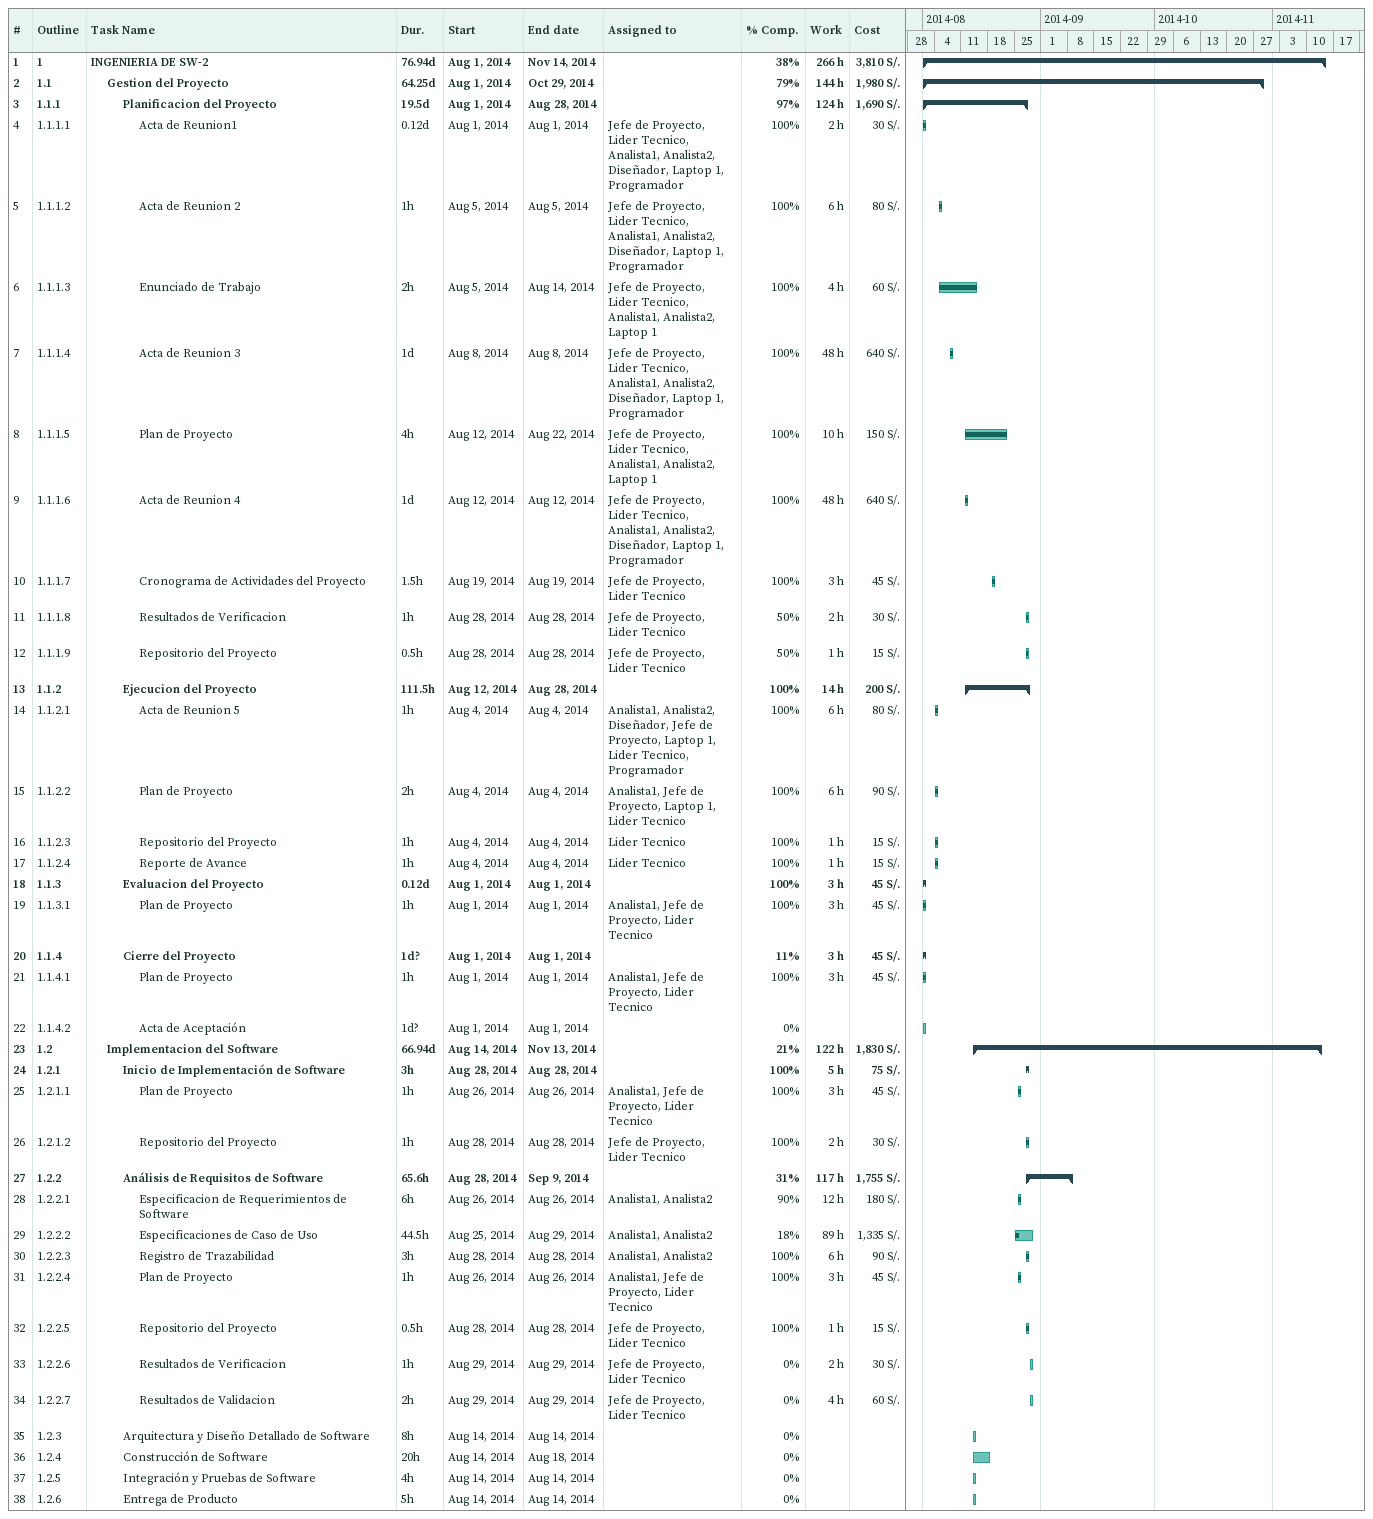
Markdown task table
| ID | WBS | Task | Duration | Start | Finish | Resources | % complete | Work (h) | Cost (S/.) |
|---|---|---|---|---|---|---|---|---|---|
| 1 | 1 | **INGENIERIA DE SW-2** | 76.94d | 2014-08-01 | 2014-11-14 |  | 38 | 266 | 3810 |
| 2 | 1.1 | **Gestion del Proyecto** | 64.25d | 2014-08-01 | 2014-10-29 |  | 79 | 144 | 1980 |
| 3 | 1.1.1 | **Planificacion del Proyecto** | 19.5d | 2014-08-01 | 2014-08-28 |  | 97 | 124 | 1690 |
| 4 | 1.1.1.1 | Acta de Reunion1 | 0.12d | 2014-08-01 | 2014-08-01 | Jefe de Proyecto, Lider Tecnico, Analista1, Analista2, Diseñador, Laptop 1, Programador | 100 | 2 | 30 |
| 5 | 1.1.1.2 | Acta de Reunion 2 | 1h | 2014-08-05 | 2014-08-05 | Jefe de Proyecto, Lider Tecnico, Analista1, Analista2, Diseñador, Laptop 1, Programador | 100 | 6 | 80 |
| 6 | 1.1.1.3 | Enunciado de Trabajo | 2h | 2014-08-05 | 2014-08-14 | Jefe de Proyecto, Lider Tecnico, Analista1, Analista2, Laptop 1 | 100 | 4 | 60 |
| 7 | 1.1.1.4 | Acta de Reunion 3 | 1d | 2014-08-08 | 2014-08-08 | Jefe de Proyecto, Lider Tecnico, Analista1, Analista2, Diseñador, Laptop 1, Programador | 100 | 48 | 640 |
| 8 | 1.1.1.5 | Plan de Proyecto | 4h | 2014-08-12 | 2014-08-22 | Jefe de Proyecto, Lider Tecnico, Analista1, Analista2, Laptop 1 | 100 | 10 | 150 |
| 9 | 1.1.1.6 | Acta de Reunion 4 | 1d | 2014-08-12 | 2014-08-12 | Jefe de Proyecto, Lider Tecnico, Analista1, Analista2, Diseñador, Laptop 1, Programador | 100 | 48 | 640 |
| 10 | 1.1.1.7 | Cronograma de Actividades del Proyecto | 1.5h | 2014-08-19 | 2014-08-19 | Jefe de Proyecto, Lider Tecnico | 100 | 3 | 45 |
| 11 | 1.1.1.8 | Resultados de Verificacion | 1h | 2014-08-28 | 2014-08-28 | Jefe de Proyecto, Lider Tecnico | 50 | 2 | 30 |
| 12 | 1.1.1.9 | Repositorio del Proyecto | 0.5h | 2014-08-28 | 2014-08-28 | Jefe de Proyecto, Lider Tecnico | 50 | 1 | 15 |
| 13 | 1.1.2 | **Ejecucion del Proyecto** | 111.5h | 2014-08-12 | 2014-08-28 |  | 100 | 14 | 200 |
| 14 | 1.1.2.1 | Acta de Reunion 5 | 1h | 2014-08-04 | 2014-08-04 | Analista1, Analista2, Diseñador, Jefe de Proyecto, Laptop 1, Lider Tecnico, Programador | 100 | 6 | 80 |
| 15 | 1.1.2.2 | Plan de Proyecto | 2h | 2014-08-04 | 2014-08-04 | Analista1, Jefe de Proyecto, Laptop 1, Lider Tecnico | 100 | 6 | 90 |
| 16 | 1.1.2.3 | Repositorio del Proyecto | 1h | 2014-08-04 | 2014-08-04 | Lider Tecnico | 100 | 1 | 15 |
| 17 | 1.1.2.4 | Reporte de Avance | 1h | 2014-08-04 | 2014-08-04 | Lider Tecnico | 100 | 1 | 15 |
| 18 | 1.1.3 | **Evaluacion del Proyecto** | 0.12d | 2014-08-01 | 2014-08-01 |  | 100 | 3 | 45 |
| 19 | 1.1.3.1 | Plan de Proyecto | 1h | 2014-08-01 | 2014-08-01 | Analista1, Jefe de Proyecto, Lider Tecnico | 100 | 3 | 45 |
| 20 | 1.1.4 | **Cierre del Proyecto** | 1d? | 2014-08-01 | 2014-08-01 |  | 11 | 3 | 45 |
| 21 | 1.1.4.1 | Plan de Proyecto | 1h | 2014-08-01 | 2014-08-01 | Analista1, Jefe de Proyecto, Lider Tecnico | 100 | 3 | 45 |
| 22 | 1.1.4.2 | Acta de Aceptación | 1d? | 2014-08-01 | 2014-08-01 |  | 0 |  |  |
| 23 | 1.2 | **Implementacion del Software** | 66.94d | 2014-08-14 | 2014-11-13 |  | 21 | 122 | 1830 |
| 24 | 1.2.1 | **Inicio de Implementación de Software** | 3h | 2014-08-28 | 2014-08-28 |  | 100 | 5 | 75 |
| 25 | 1.2.1.1 | Plan de Proyecto | 1h | 2014-08-26 | 2014-08-26 | Analista1, Jefe de Proyecto, Lider Tecnico | 100 | 3 | 45 |
| 26 | 1.2.1.2 | Repositorio del Proyecto | 1h | 2014-08-28 | 2014-08-28 | Jefe de Proyecto, Lider Tecnico | 100 | 2 | 30 |
| 27 | 1.2.2 | **Análisis de Requisitos de Software** | 65.6h | 2014-08-28 | 2014-09-09 |  | 31 | 117 | 1755 |
| 28 | 1.2.2.1 | Especificacion de Requerimientos de Software | 6h | 2014-08-26 | 2014-08-26 | Analista1, Analista2 | 90 | 12 | 180 |
| 29 | 1.2.2.2 | Especificaciones de Caso de Uso | 44.5h | 2014-08-25 | 2014-08-29 | Analista1, Analista2 | 18 | 89 | 1335 |
| 30 | 1.2.2.3 | Registro de Trazabilidad | 3h | 2014-08-28 | 2014-08-28 | Analista1, Analista2 | 100 | 6 | 90 |
| 31 | 1.2.2.4 | Plan de Proyecto | 1h | 2014-08-26 | 2014-08-26 | Analista1, Jefe de Proyecto, Lider Tecnico | 100 | 3 | 45 |
| 32 | 1.2.2.5 | Repositorio del Proyecto | 0.5h | 2014-08-28 | 2014-08-28 | Jefe de Proyecto, Lider Tecnico | 100 | 1 | 15 |
| 33 | 1.2.2.6 | Resultados de Verificacion | 1h | 2014-08-29 | 2014-08-29 | Jefe de Proyecto, Lider Tecnico | 0 | 2 | 30 |
| 34 | 1.2.2.7 | Resultados de Validacion | 2h | 2014-08-29 | 2014-08-29 | Jefe de Proyecto, Lider Tecnico | 0 | 4 | 60 |
| 35 | 1.2.3 | Arquitectura y Diseño Detallado de Software | 8h | 2014-08-14 | 2014-08-14 |  | 0 |  |  |
| 36 | 1.2.4 | Construcción de Software | 20h | 2014-08-14 | 2014-08-18 |  | 0 |  |  |
| 37 | 1.2.5 | Integración y Pruebas de Software | 4h | 2014-08-14 | 2014-08-14 |  | 0 |  |  |
| 38 | 1.2.6 | Entrega de Producto | 5h | 2014-08-14 | 2014-08-14 |  | 0 |  |  |
